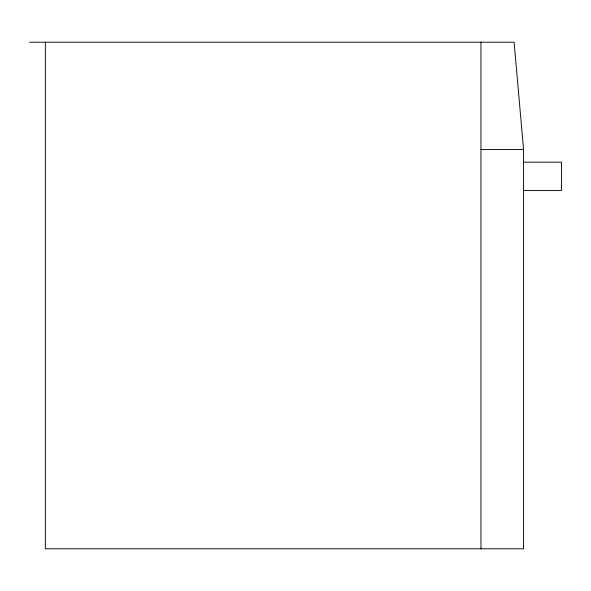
<?xml version="1.0" encoding="UTF-8"?>
<svg xmlns="http://www.w3.org/2000/svg" width="591" height="591" viewBox="0 0 591 591"><rect width="100%" height="100%" fill="white"/><g stroke="black" fill="none" stroke-linecap="round" stroke-linejoin="round"><path stroke-width="0.89" d="M29.55 42.205L514.104 42.205L523.567 149.538L523.567 548.795L45.33 548.795L45.33 42.205M480.956 149.538L523.567 149.538M523.567 162.163L561.45 162.163L561.45 190.575L523.567 190.575M480.956 42.205L480.956 548.795"/></g></svg>
